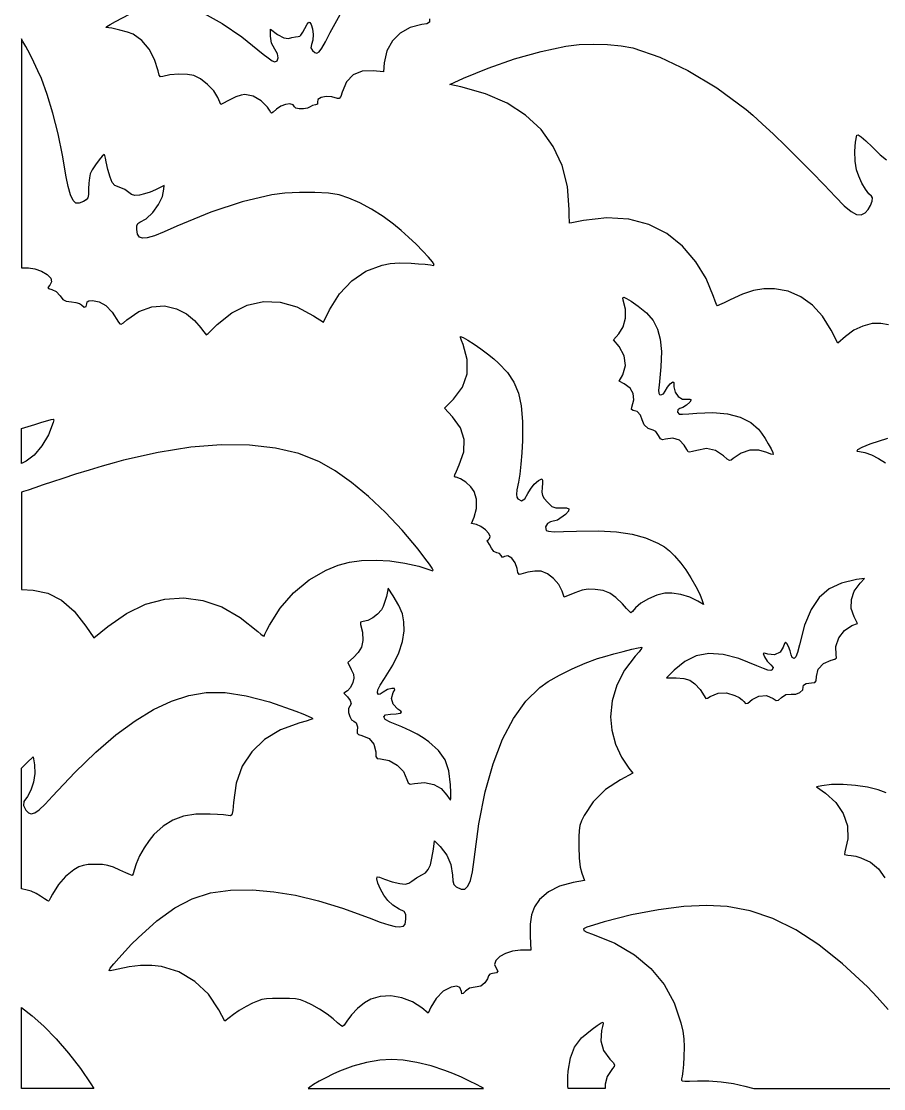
# Model space of a CAD drawing. Header units: millimetres. Extents: x -15 to 15, y -15 to 15.
# Drawn here: x -15 to -0.29, y -15 to 3.21 of the extents above; entities that cross this region are included whole.
import ezdxf

# ---------------------------------------------------------------- set-up
doc = ezdxf.new("R2010")
doc.units = ezdxf.units.MM
doc.layers.add('Векторный слой 1', color=7, linetype='Continuous', lineweight=30)

msp = doc.modelspace()

# ---------------------------------------------------------------- linework, layer by layer
at = {"layer": 'Векторный слой 1', "color": 18, "lineweight": 30, "true_color": 0x000000, "extrusion": (0, 0, -1)}
for points in [[(13.56, 3.106), (13.544, 3.121), (13.485, 3.158), (13.396, 3.209), (13.396, 3.209), (13.153, 3.33)], [(11.882, 3.342), (11.574, 3.174), (11.238, 2.944), (10.874, 2.652), (10.874, 2.652), (10.79, 2.586), (10.72, 2.538), (10.678, 2.52), (10.678, 2.52), (10.633, 2.539), (10.617, 2.589), (10.631, 2.658), (10.675, 2.735), (10.675, 2.735), (10.732, 2.839), (10.75, 2.955), (10.75, 2.955), (10.75, 3.077), (10.75, 3.077), (10.628, 2.988), (10.628, 2.988), (10.52, 2.926), (10.445, 2.92), (10.445, 2.92), (10.385, 2.936), (10.325, 2.947), (10.325, 2.947), (10.279, 2.953), (10.249, 2.957), (10.249, 2.957), (10.23, 2.976), (10.199, 3.024), (10.162, 3.09), (10.162, 3.09), (10.122, 3.163), (10.097, 3.195), (10.078, 3.19), (10.056, 3.156), (10.056, 3.156), (10.03, 3.08), (10.02, 2.983), (10.025, 2.887), (10.047, 2.813), (10.047, 2.813), (10.06, 2.76), (10.03, 2.712), (10.03, 2.712), (9.991, 2.678), (9.956, 2.669), (9.919, 2.692), (9.874, 2.754), (9.813, 2.861), (9.73, 3.022), (9.73, 3.022), (9.533, 3.377)], [(8.034, 3.252), (8.038, 3.196), (8.08, 3.17), (8.17, 3.155), (8.17, 3.155), (8.369, 3.106), (8.537, 3.011), (8.67, 2.876), (8.762, 2.705), (8.808, 2.505), (8.808, 2.505), (8.824, 2.35), (8.824, 2.35), (8.995, 2.366), (8.995, 2.366), (9.188, 2.358), (9.341, 2.295), (9.454, 2.176), (9.527, 2.003), (9.527, 2.003), (9.552, 1.928), (9.577, 1.894), (9.607, 1.894), (9.607, 1.894), (9.704, 1.921), (9.802, 1.926), (9.886, 1.91), (9.94, 1.877), (9.948, 1.829), (9.948, 1.829), (9.95, 1.799), (9.984, 1.788), (9.984, 1.788), (10.031, 1.777), (10.072, 1.751), (10.072, 1.751), (10.118, 1.728), (10.187, 1.717), (10.259, 1.716), (10.317, 1.727), (10.34, 1.749), (10.34, 1.749), (10.362, 1.787), (10.418, 1.801), (10.494, 1.792), (10.575, 1.761), (10.648, 1.711), (10.648, 1.711), (10.703, 1.662), (10.73, 1.642), (10.73, 1.642), (10.742, 1.656), (10.767, 1.692), (10.801, 1.743), (10.801, 1.743), (10.906, 1.852), (11.046, 1.932), (11.185, 1.963), (11.185, 1.963), (11.251, 1.952), (11.34, 1.921), (11.433, 1.879), (11.433, 1.879), (11.594, 1.794), (11.594, 1.794), (11.646, 1.91), (11.646, 1.91), (11.717, 2.022), (11.823, 2.134), (11.944, 2.229), (12.059, 2.287), (12.059, 2.287), (12.166, 2.305), (12.313, 2.307), (12.464, 2.296), (12.585, 2.271), (12.585, 2.271), (12.626, 2.266), (12.65, 2.292), (12.668, 2.364), (12.668, 2.364), (12.726, 2.561), (12.821, 2.738), (12.946, 2.884), (13.095, 2.989), (13.095, 2.989), (13.188, 3.024), (13.322, 3.062), (13.459, 3.093), (13.56, 3.106)], [(5.646, -0.234), (5.649, -0.202), (5.652, -0.119), (5.653, -0.002), (5.653, -0.002), (5.684, 0.392), (5.776, 0.751), (5.926, 1.075), (6.134, 1.362), (6.397, 1.609), (6.714, 1.814), (7.083, 1.976), (7.502, 2.092), (7.502, 2.092), (7.689, 2.132), (7.689, 2.132), (7.455, 2.24), (7.455, 2.24), (7.037, 2.414), (6.586, 2.57), (6.134, 2.697), (5.712, 2.786), (5.712, 2.786), (5.486, 2.813), (5.242, 2.823), (4.997, 2.816), (4.767, 2.794), (4.569, 2.756), (4.569, 2.756), (4.107, 2.601), (3.628, 2.373), (3.136, 2.075), (2.635, 1.708), (2.635, 1.708), (2.518, 1.609), (2.359, 1.464), (2.169, 1.284), (1.958, 1.079), (1.736, 0.86), (1.514, 0.637), (1.302, 0.419), (1.112, 0.218), (1.112, 0.218), (0.961, 0.063), (0.843, -0.037), (0.75, -0.087), (0.673, -0.091), (0.603, -0.055), (0.603, -0.055), (0.554, -0.002), (0.512, 0.069), (0.485, 0.141), (0.476, 0.199), (0.494, 0.229), (0.494, 0.229), (0.542, 0.267), (0.6, 0.346), (0.66, 0.45), (0.712, 0.566), (0.75, 0.679), (0.75, 0.679), (0.774, 0.827), (0.781, 0.993), (0.771, 1.15), (0.744, 1.27), (0.744, 1.27), (0.722, 1.271), (0.671, 1.237), (0.593, 1.169), (0.487, 1.067), (0.487, 1.067), (0.349, 0.935), (0.241, 0.85)], [(0.206, -1.969), (0.339, -1.946), (0.339, -1.946), (0.487, -1.948), (0.644, -1.988), (0.799, -2.061), (0.942, -2.165), (0.942, -2.165), (1.071, -2.278), (1.071, -2.278), (1.185, -2.057), (1.185, -2.057), (1.332, -1.821), (1.504, -1.63), (1.7, -1.488), (1.917, -1.395), (2.153, -1.353), (2.153, -1.353), (2.332, -1.354), (2.508, -1.384), (2.695, -1.445), (2.905, -1.54), (2.905, -1.54), (3.008, -1.591), (3.087, -1.627), (3.124, -1.642), (3.124, -1.642), (3.141, -1.621), (3.165, -1.566), (3.193, -1.487), (3.193, -1.487), (3.318, -1.177), (3.492, -0.893), (3.721, -0.625), (3.721, -0.625), (3.988, -0.408), (4.294, -0.255), (4.636, -0.167), (5.009, -0.145), (5.409, -0.19), (5.409, -0.19), (5.525, -0.212), (5.611, -0.228), (5.646, -0.234)], [(4.41, -3.588), (4.437, -3.507), (4.493, -3.449), (4.563, -3.427), (4.563, -3.427), (4.589, -3.414), (4.583, -3.375), (4.583, -3.375), (4.549, -3.25), (4.56, -3.139), (4.615, -3.047), (4.713, -2.974), (4.713, -2.974), (4.798, -2.93), (4.798, -2.93), (4.74, -2.819), (4.74, -2.819), (4.693, -2.659), (4.715, -2.496), (4.802, -2.34), (4.802, -2.34), (4.896, -2.224), (4.896, -2.224), (4.807, -2.123), (4.807, -2.123), (4.732, -2), (4.693, -1.854), (4.692, -1.698), (4.731, -1.545), (4.731, -1.545), (4.739, -1.507), (4.722, -1.498), (4.675, -1.517), (4.595, -1.566), (4.479, -1.647), (4.479, -1.647), (4.333, -1.766), (4.223, -1.894), (4.146, -2.04), (4.099, -2.214), (4.081, -2.425), (4.088, -2.683), (4.119, -2.998), (4.119, -2.998), (4.127, -3.084), (4.126, -3.134), (4.114, -3.157), (4.089, -3.163), (4.089, -3.163), (4.047, -3.144), (4.015, -3.097), (4.015, -3.097), (3.979, -3.034), (3.928, -2.975), (3.928, -2.975), (3.885, -2.94), (3.868, -2.953), (3.866, -3.024), (3.866, -3.024), (3.846, -3.116), (3.794, -3.189), (3.721, -3.234), (3.64, -3.237), (3.64, -3.237), (3.593, -3.234), (3.573, -3.248), (3.573, -3.248), (3.597, -3.287), (3.652, -3.337), (3.716, -3.379), (3.768, -3.397), (3.768, -3.397), (3.801, -3.418), (3.805, -3.46), (3.776, -3.491), (3.776, -3.491), (3.723, -3.493), (3.615, -3.487), (3.475, -3.475), (3.475, -3.475), (3.204, -3.465), (2.955, -3.489), (2.736, -3.545), (2.556, -3.632), (2.423, -3.746), (2.423, -3.746), (2.37, -3.817), (2.312, -3.905), (2.256, -3.997), (2.21, -4.082), (2.181, -4.147), (2.176, -4.178), (2.176, -4.178), (2.213, -4.175), (2.28, -4.146), (2.28, -4.146), (2.419, -4.105), (2.571, -4.109), (2.721, -4.158), (2.856, -4.248), (2.856, -4.248), (2.891, -4.276), (2.921, -4.281), (2.96, -4.258), (3.022, -4.203), (3.022, -4.203), (3.16, -4.11), (3.309, -4.08), (3.478, -4.11), (3.478, -4.11), (3.549, -4.131), (3.602, -4.14), (3.625, -4.136), (3.625, -4.136), (3.647, -4.094), (3.689, -4.021), (3.689, -4.021), (3.774, -3.938), (3.888, -3.902), (4.011, -3.918), (4.011, -3.918), (4.061, -3.93), (4.094, -3.911), (4.128, -3.854), (4.128, -3.854), (4.174, -3.79), (4.22, -3.763), (4.22, -3.763), (4.305, -3.737), (4.375, -3.672), (4.41, -3.588)], [(6.979, -5.777), (7.012, -5.713), (7.044, -5.673), (7.044, -5.673), (7.057, -5.651), (7.037, -5.634), (7.037, -5.634), (7.011, -5.612), (7.001, -5.581), (7.001, -5.581), (7.024, -5.526), (7.084, -5.463), (7.16, -5.407), (7.235, -5.375), (7.235, -5.375), (7.318, -5.356), (7.318, -5.356), (7.274, -5.25), (7.274, -5.25), (7.234, -5.099), (7.235, -4.945), (7.275, -4.812), (7.275, -4.812), (7.333, -4.734), (7.419, -4.655), (7.509, -4.594), (7.579, -4.569), (7.579, -4.569), (7.602, -4.568), (7.611, -4.557), (7.604, -4.525), (7.577, -4.463), (7.528, -4.359), (7.528, -4.359), (7.452, -4.134), (7.446, -3.923), (7.51, -3.724), (7.645, -3.535), (7.645, -3.535), (7.779, -3.389), (7.779, -3.389), (7.629, -3.238), (7.629, -3.238), (7.475, -3.034), (7.396, -2.806), (7.392, -2.561), (7.465, -2.306), (7.465, -2.306), (7.493, -2.236), (7.508, -2.186), (7.507, -2.167), (7.507, -2.167), (7.461, -2.184), (7.381, -2.23), (7.277, -2.298), (7.162, -2.378), (7.046, -2.464), (6.941, -2.547), (6.858, -2.62), (6.858, -2.62), (6.708, -2.781), (6.596, -2.947), (6.519, -3.133), (6.472, -3.351), (6.451, -3.615), (6.452, -3.939), (6.452, -3.939), (6.462, -4.15), (6.477, -4.347), (6.496, -4.518), (6.518, -4.651), (6.518, -4.651), (6.544, -4.781), (6.554, -4.861), (6.548, -4.907), (6.527, -4.938), (6.527, -4.938), (6.466, -4.968), (6.409, -4.937), (6.36, -4.848), (6.36, -4.848), (6.316, -4.769), (6.249, -4.688), (6.177, -4.624), (6.121, -4.598), (6.121, -4.598), (6.11, -4.618), (6.107, -4.67), (6.112, -4.742), (6.112, -4.742), (6.119, -4.825), (6.111, -4.881), (6.082, -4.931), (6.024, -4.994), (6.024, -4.994), (5.947, -5.066), (5.881, -5.093), (5.786, -5.092), (5.786, -5.092), (5.698, -5.091), (5.658, -5.109), (5.666, -5.146), (5.719, -5.205), (5.719, -5.205), (5.851, -5.298), (5.971, -5.331), (5.971, -5.331), (6.026, -5.357), (6.056, -5.416), (6.048, -5.478), (6.048, -5.478), (6.009, -5.491), (5.91, -5.497), (5.75, -5.496), (5.526, -5.49), (5.526, -5.49), (5.155, -5.484), (4.844, -5.5), (4.579, -5.539), (4.349, -5.602), (4.142, -5.693), (4.142, -5.693), (4.028, -5.757), (3.94, -5.823), (3.854, -5.908), (3.748, -6.034), (3.748, -6.034), (3.666, -6.146), (3.578, -6.285), (3.494, -6.431), (3.426, -6.566), (3.384, -6.671), (3.384, -6.671), (3.364, -6.737), (3.364, -6.737), (3.461, -6.681), (3.461, -6.681), (3.597, -6.617), (3.751, -6.57), (3.901, -6.544), (4.024, -6.544), (4.024, -6.544), (4.16, -6.58), (4.303, -6.642), (4.431, -6.718), (4.522, -6.797), (4.522, -6.797), (4.576, -6.857), (4.604, -6.88), (4.604, -6.88), (4.627, -6.859), (4.677, -6.805), (4.744, -6.731), (4.744, -6.731), (4.856, -6.619), (4.96, -6.546), (5.073, -6.503), (5.213, -6.481), (5.213, -6.481), (5.329, -6.478), (5.434, -6.495), (5.558, -6.539), (5.558, -6.539), (5.739, -6.612), (5.739, -6.612), (5.773, -6.51), (5.773, -6.51), (5.831, -6.399), (5.921, -6.295), (6.026, -6.214), (6.129, -6.173), (6.129, -6.173), (6.238, -6.168), (6.359, -6.186), (6.477, -6.222), (6.477, -6.222), (6.507, -6.225), (6.527, -6.195), (6.543, -6.125), (6.543, -6.125), (6.576, -6.027), (6.633, -5.95), (6.698, -5.91), (6.755, -5.92), (6.755, -5.92), (6.79, -5.935), (6.813, -5.905), (6.813, -5.905), (6.842, -5.872), (6.887, -5.858), (6.887, -5.858), (6.937, -5.836), (6.979, -5.777)], [(14.915, -4.293), (15, -4.336), (15, -4.336), (15, -3.734), (15, -3.734), (14.771, -3.667), (14.771, -3.667), (14.649, -3.631), (14.548, -3.601), (14.489, -3.583), (14.489, -3.583), (14.456, -3.576), (14.446, -3.591), (14.455, -3.635), (14.455, -3.635), (14.537, -3.842), (14.651, -4.034), (14.781, -4.192), (14.915, -4.293)], [(13.504, -12.984), (13.482, -12.947), (13.423, -12.872), (13.336, -12.772), (13.231, -12.657), (13.118, -12.537), (13.006, -12.424), (13.006, -12.424), (12.687, -12.136), (12.384, -11.917), (12.083, -11.76), (11.771, -11.66), (11.434, -11.612), (11.058, -11.61), (11.058, -11.61), (10.691, -11.641), (10.32, -11.701), (9.933, -11.794), (9.519, -11.922), (9.067, -12.087), (9.067, -12.087), (8.878, -12.158), (8.732, -12.206), (8.625, -12.232), (8.554, -12.238), (8.554, -12.238), (8.483, -12.226), (8.453, -12.192), (8.442, -12.11), (8.442, -12.11), (8.441, -12.026), (8.471, -11.979), (8.554, -11.936), (8.554, -11.936), (8.661, -11.871), (8.75, -11.792), (8.75, -11.792), (8.815, -11.701), (8.873, -11.595), (8.916, -11.494), (8.933, -11.418), (8.933, -11.418), (8.927, -11.388), (8.891, -11.39), (8.805, -11.426), (8.805, -11.426), (8.674, -11.471), (8.54, -11.501), (8.54, -11.501), (8.45, -11.509), (8.39, -11.496), (8.339, -11.459), (8.339, -11.459), (8.261, -11.402), (8.166, -11.352), (8.166, -11.352), (8.104, -11.317), (8.058, -11.263), (8.022, -11.184), (7.995, -11.07), (7.971, -10.913), (7.971, -10.913), (7.953, -10.769), (7.953, -10.769), (7.853, -10.869), (7.853, -10.869), (7.74, -11.014), (7.67, -11.178), (7.646, -11.356), (7.646, -11.356), (7.64, -11.454), (7.62, -11.514), (7.58, -11.554), (7.58, -11.554), (7.499, -11.596), (7.433, -11.595), (7.38, -11.548), (7.338, -11.451), (7.304, -11.301), (7.276, -11.093), (7.276, -11.093), (7.193, -10.484), (7.085, -9.938), (6.951, -9.457), (6.791, -9.038), (6.606, -8.683), (6.394, -8.39), (6.157, -8.158), (6.157, -8.158), (6.01, -8.056), (5.819, -7.947), (5.603, -7.838), (5.38, -7.741), (5.17, -7.663), (5.17, -7.663), (5.043, -7.625), (4.891, -7.582), (4.732, -7.54), (4.587, -7.504), (4.474, -7.479), (4.413, -7.469), (4.413, -7.469), (4.419, -7.49), (4.46, -7.545), (4.526, -7.623), (4.526, -7.623), (4.709, -7.862), (4.842, -8.117), (4.923, -8.382), (4.95, -8.654), (4.95, -8.654), (4.927, -8.883), (4.861, -9.12), (4.762, -9.344), (4.636, -9.532), (4.636, -9.532), (4.565, -9.617), (4.565, -9.617), (4.778, -9.729), (4.778, -9.729), (5.033, -9.897), (5.245, -10.105), (5.398, -10.339), (5.398, -10.339), (5.442, -10.433), (5.47, -10.51), (5.484, -10.594), (5.489, -10.705), (5.489, -10.867), (5.489, -10.867), (5.483, -11.07), (5.467, -11.221), (5.44, -11.326), (5.44, -11.326), (5.394, -11.448), (5.394, -11.448), (5.586, -11.481), (5.586, -11.481), (5.816, -11.543), (6.008, -11.642), (6.159, -11.775), (6.159, -11.775), (6.244, -11.897), (6.297, -12.033), (6.322, -12.196), (6.322, -12.397), (6.322, -12.397), (6.309, -12.639), (6.309, -12.639), (6.486, -12.64), (6.486, -12.64), (6.621, -12.654), (6.742, -12.692), (6.839, -12.747), (6.904, -12.811), (6.928, -12.879), (6.9, -12.945), (6.9, -12.945), (6.871, -12.995), (6.891, -13.025), (6.962, -13.035), (6.962, -13.035), (7.01, -13.047), (7.03, -13.075), (7.03, -13.075), (7.048, -13.126), (7.091, -13.192), (7.091, -13.192), (7.162, -13.253), (7.26, -13.269), (7.26, -13.269), (7.356, -13.285), (7.425, -13.335), (7.425, -13.335), (7.465, -13.378), (7.483, -13.38), (7.493, -13.343), (7.493, -13.343), (7.519, -13.273), (7.571, -13.251), (7.668, -13.268), (7.668, -13.268), (7.801, -13.337), (7.925, -13.459), (8.016, -13.612), (8.016, -13.612), (8.057, -13.71), (8.057, -13.71), (8.168, -13.621), (8.168, -13.621), (8.328, -13.519), (8.509, -13.452), (8.696, -13.419), (8.876, -13.425), (9.037, -13.471), (9.037, -13.471), (9.146, -13.537), (9.263, -13.633), (9.369, -13.743), (9.449, -13.851), (9.449, -13.851), (9.492, -13.916), (9.519, -13.942), (9.519, -13.942), (9.547, -13.923), (9.605, -13.875), (9.681, -13.808), (9.681, -13.808), (9.785, -13.727), (9.916, -13.641), (10.046, -13.568), (10.046, -13.568), (10.153, -13.517), (10.237, -13.485), (10.32, -13.468), (10.424, -13.461), (10.573, -13.46), (10.573, -13.46), (10.715, -13.461), (10.818, -13.467), (10.899, -13.481), (10.973, -13.505), (11.057, -13.542), (11.057, -13.542), (11.165, -13.598), (11.282, -13.668), (11.381, -13.736), (11.381, -13.736), (11.529, -13.848), (11.529, -13.848), (11.629, -13.654), (11.629, -13.654), (11.808, -13.388), (12.039, -13.17), (12.311, -13.009), (12.611, -12.915), (12.611, -12.915), (12.776, -12.898), (12.965, -12.9), (13.163, -12.921), (13.35, -12.96), (13.35, -12.96), (13.427, -12.978), (13.483, -12.987), (13.504, -12.984)], [(14.899, -11.612), (15, -11.593), (15, -11.593), (15, -9.531), (15, -9.531), (14.898, -9.434), (14.898, -9.434), (14.797, -9.337), (14.797, -9.337), (14.777, -9.476), (14.777, -9.476), (14.771, -9.621), (14.792, -9.772), (14.836, -9.91), (14.897, -10.015), (14.897, -10.015), (14.955, -10.099), (14.962, -10.168), (14.923, -10.246), (14.923, -10.246), (14.879, -10.294), (14.83, -10.312), (14.771, -10.296), (14.695, -10.242), (14.595, -10.148), (14.467, -10.01), (14.467, -10.01), (14.088, -9.608), (13.729, -9.261), (13.386, -8.966), (13.058, -8.723), (12.743, -8.531), (12.439, -8.387), (12.144, -8.29), (12.144, -8.29), (11.847, -8.242), (11.523, -8.243), (11.165, -8.296), (10.765, -8.401), (10.316, -8.559), (10.316, -8.559), (10.2, -8.605), (10.106, -8.645), (10.045, -8.674), (10.026, -8.689), (10.026, -8.689), (10.062, -8.703), (10.142, -8.728), (10.25, -8.76), (10.25, -8.76), (10.578, -8.88), (10.851, -9.044), (11.069, -9.251), (11.231, -9.5), (11.335, -9.79), (11.383, -10.12), (11.383, -10.12), (11.393, -10.255), (11.409, -10.327), (11.431, -10.343), (11.431, -10.343), (11.47, -10.338), (11.549, -10.331), (11.655, -10.324), (11.779, -10.318), (11.779, -10.318), (12.024, -10.319), (12.232, -10.351), (12.413, -10.417), (12.579, -10.521), (12.739, -10.666), (12.739, -10.666), (12.82, -10.765), (12.905, -10.892), (12.982, -11.03), (13.043, -11.162), (13.078, -11.27), (13.078, -11.27), (13.095, -11.337), (13.107, -11.365), (13.107, -11.365), (13.139, -11.352), (13.215, -11.318), (13.317, -11.27), (13.317, -11.27), (13.429, -11.221), (13.522, -11.192), (13.618, -11.178), (13.739, -11.175), (13.739, -11.175), (13.861, -11.178), (13.947, -11.19), (14.02, -11.218), (14.105, -11.269), (14.105, -11.269), (14.249, -11.38), (14.366, -11.514), (14.467, -11.681), (14.467, -11.681), (14.5, -11.743), (14.525, -11.787), (14.537, -11.804), (14.537, -11.804), (14.558, -11.792), (14.606, -11.761), (14.672, -11.717), (14.672, -11.717), (14.75, -11.671), (14.831, -11.633), (14.899, -11.612)], [(15, -15), (15, -13.617), (15, -13.617), (14.818, -13.758), (14.818, -13.758), (14.619, -13.932), (14.407, -14.148), (14.195, -14.393), (13.992, -14.654), (13.812, -14.917), (13.812, -14.917), (13.761, -15), (13.761, -15), (15, -15)], [(5.673, -15), (5.678, -14.958), (5.679, -14.882), (5.677, -14.791), (5.671, -14.701), (5.671, -14.701), (5.633, -14.473), (5.56, -14.291), (5.441, -14.134), (5.264, -13.983), (5.264, -13.983), (5.174, -13.92), (5.107, -13.877), (5.077, -13.865), (5.077, -13.865), (5.076, -13.889), (5.085, -13.941), (5.101, -14.01), (5.101, -14.01), (5.116, -14.183), (5.068, -14.347), (4.961, -14.495), (4.961, -14.495), (4.904, -14.554), (4.88, -14.591), (4.885, -14.62), (4.916, -14.658), (4.916, -14.658), (5.007, -14.791), (5.038, -14.922), (5.038, -14.922), (5.038, -15), (5.038, -15), (5.673, -15)]]:
    msp.add_lwpolyline(points, dxfattribs=at)
at = {"layer": 'Векторный слой 1', "color": 18, "lineweight": 30, "true_color": 0x000000}
for points in [[(-14.879, -0.995), (-14.768, -1.011), (-14.654, -1.052), (-14.558, -1.109), (-14.498, -1.174), (-14.498, -1.174), (-14.483, -1.233), (-14.516, -1.29), (-14.516, -1.29), (-14.547, -1.33), (-14.538, -1.349), (-14.482, -1.364), (-14.482, -1.364), (-14.404, -1.402), (-14.338, -1.474), (-14.338, -1.474), (-14.291, -1.534), (-14.234, -1.563), (-14.143, -1.575), (-14.143, -1.575), (-14.069, -1.586), (-14.008, -1.604), (-13.971, -1.627), (-13.971, -1.627), (-13.927, -1.664), (-13.896, -1.658), (-13.885, -1.61), (-13.885, -1.61), (-13.877, -1.574), (-13.847, -1.557), (-13.786, -1.552), (-13.786, -1.552), (-13.671, -1.573), (-13.561, -1.639), (-13.452, -1.754), (-13.34, -1.921), (-13.34, -1.921), (-13.319, -1.949), (-13.296, -1.954), (-13.26, -1.932), (-13.2, -1.881), (-13.2, -1.881), (-12.995, -1.741), (-12.775, -1.66), (-12.556, -1.643), (-12.352, -1.693), (-12.352, -1.693), (-12.185, -1.783), (-12.046, -1.892), (-11.936, -2.021), (-11.936, -2.021), (-11.894, -2.08), (-11.861, -2.122), (-11.845, -2.138), (-11.845, -2.138), (-11.815, -2.114), (-11.748, -2.051), (-11.657, -1.963), (-11.657, -1.963), (-11.409, -1.763), (-11.145, -1.632), (-10.87, -1.572), (-10.587, -1.582), (-10.3, -1.663), (-10.013, -1.815), (-10.013, -1.815), (-9.847, -1.925), (-9.847, -1.925), (-9.741, -1.71), (-9.741, -1.71), (-9.573, -1.439), (-9.364, -1.219), (-9.12, -1.054), (-8.846, -0.949), (-8.846, -0.949), (-8.705, -0.921), (-8.549, -0.911), (-8.348, -0.917), (-8.348, -0.917), (-8.223, -0.925), (-8.109, -0.934), (-8.02, -0.944), (-7.967, -0.953), (-7.967, -0.953), (-7.956, -0.941), (-7.988, -0.891), (-8.056, -0.811), (-8.151, -0.709), (-8.266, -0.594), (-8.393, -0.474), (-8.522, -0.357), (-8.648, -0.252), (-8.648, -0.252), (-8.827, -0.119), (-9.024, 0.004), (-9.224, 0.112), (-9.414, 0.195), (-9.58, 0.248), (-9.58, 0.248), (-9.762, 0.276), (-9.995, 0.29), (-10.252, 0.29), (-10.506, 0.276), (-10.729, 0.249), (-10.729, 0.249), (-11.23, 0.133), (-11.769, -0.044), (-12.347, -0.285), (-12.347, -0.285), (-12.565, -0.382), (-12.73, -0.448), (-12.851, -0.484), (-12.934, -0.491), (-12.987, -0.47), (-13.016, -0.42), (-13.029, -0.343), (-13.029, -0.343), (-13.03, -0.277), (-13.014, -0.239), (-12.976, -0.219), (-12.976, -0.219), (-12.869, -0.157), (-12.759, -0.049), (-12.662, 0.084), (-12.593, 0.223), (-12.567, 0.345), (-12.567, 0.345), (-12.566, 0.412), (-12.566, 0.412), (-12.713, 0.338), (-12.713, 0.338), (-12.804, 0.298), (-12.901, 0.265), (-12.984, 0.246), (-12.984, 0.246), (-13.066, 0.24), (-13.12, 0.253), (-13.164, 0.291), (-13.164, 0.291), (-13.236, 0.343), (-13.331, 0.382), (-13.331, 0.382), (-13.405, 0.41), (-13.45, 0.459), (-13.486, 0.551), (-13.486, 0.551), (-13.524, 0.685), (-13.551, 0.814), (-13.551, 0.814), (-13.563, 0.876), (-13.576, 0.921), (-13.588, 0.937), (-13.588, 0.937), (-13.621, 0.911), (-13.675, 0.845), (-13.735, 0.76), (-13.79, 0.674), (-13.824, 0.606), (-13.824, 0.606), (-13.84, 0.541), (-13.851, 0.45), (-13.855, 0.351), (-13.855, 0.351), (-13.857, 0.255), (-13.868, 0.197), (-13.894, 0.162), (-13.941, 0.134), (-13.941, 0.134), (-14.015, 0.107), (-14.072, 0.106), (-14.072, 0.106), (-14.117, 0.153), (-14.163, 0.252), (-14.203, 0.391), (-14.234, 0.557), (-14.234, 0.557), (-14.296, 0.927), (-14.372, 1.293), (-14.46, 1.643), (-14.557, 1.962), (-14.658, 2.236), (-14.658, 2.236), (-14.716, 2.367), (-14.785, 2.511), (-14.858, 2.654), (-14.924, 2.779), (-14.974, 2.869), (-15, 2.91), (-15, 2.91), (-15, -0.995), (-15, -0.995), (-14.879, -0.995)], [(-0.223, -3.905), (-0.527, -4.006), (-0.527, -4.006), (-0.663, -4.062), (-0.735, -4.1), (-0.748, -4.123), (-0.701, -4.131), (-0.701, -4.131), (-0.61, -4.147), (-0.497, -4.188), (-0.374, -4.249), (-0.255, -4.324)], [(-14.8, -6.495), (-14.548, -6.547), (-14.314, -6.666), (-14.097, -6.852), (-13.897, -7.107), (-13.897, -7.107), (-13.765, -7.306), (-13.765, -7.306), (-13.526, -7.113), (-13.526, -7.113), (-13.206, -6.891), (-12.881, -6.735), (-12.553, -6.647), (-12.226, -6.625), (-11.901, -6.67), (-11.58, -6.781), (-11.267, -6.959), (-10.963, -7.203), (-10.963, -7.203), (-10.914, -7.245), (-10.877, -7.272), (-10.86, -7.278), (-10.86, -7.278), (-10.845, -7.248), (-10.81, -7.18), (-10.765, -7.091), (-10.765, -7.091), (-10.586, -6.801), (-10.358, -6.54), (-10.091, -6.32), (-9.798, -6.151), (-9.798, -6.151), (-9.594, -6.068), (-9.401, -6.015), (-9.195, -5.988), (-8.949, -5.983), (-8.949, -5.983), (-8.711, -5.997), (-8.46, -6.034), (-8.22, -6.087), (-8.015, -6.154), (-8.015, -6.154), (-7.983, -6.163), (-7.973, -6.154), (-7.989, -6.118), (-8.035, -6.052), (-8.114, -5.947), (-8.231, -5.797), (-8.231, -5.797), (-8.502, -5.474), (-8.786, -5.172), (-9.076, -4.899), (-9.365, -4.659), (-9.647, -4.46), (-9.915, -4.307), (-9.915, -4.307), (-10.268, -4.166), (-10.666, -4.071), (-11.107, -4.021), (-11.589, -4.017), (-12.109, -4.058), (-12.665, -4.144), (-13.255, -4.276), (-13.255, -4.276), (-13.416, -4.32), (-13.619, -4.378), (-13.844, -4.446), (-14.075, -4.518), (-14.295, -4.59), (-14.295, -4.59), (-14.466, -4.646), (-14.627, -4.7), (-14.77, -4.748), (-14.885, -4.787), (-14.965, -4.813), (-15, -4.824), (-15, -4.824), (-15, -6.481), (-15, -6.481), (-14.8, -6.495)], [(-3.829, -7.992), (-3.699, -8), (-3.597, -8.03), (-3.508, -8.091), (-3.421, -8.192), (-3.321, -8.343), (-3.321, -8.343), (-3.296, -8.337), (-3.246, -8.309), (-3.246, -8.309), (-3.112, -8.251), (-2.971, -8.245), (-2.825, -8.29), (-2.825, -8.29), (-2.755, -8.329), (-2.701, -8.366), (-2.674, -8.396), (-2.674, -8.396), (-2.647, -8.431), (-2.603, -8.421), (-2.531, -8.363), (-2.531, -8.363), (-2.417, -8.301), (-2.288, -8.294), (-2.171, -8.344), (-2.171, -8.344), (-2.12, -8.378), (-2.084, -8.374), (-2.033, -8.328), (-2.033, -8.328), (-1.958, -8.277), (-1.867, -8.271), (-1.867, -8.271), (-1.789, -8.267), (-1.718, -8.239), (-1.67, -8.198), (-1.661, -8.152), (-1.661, -8.152), (-1.655, -8.114), (-1.608, -8.088), (-1.522, -8.078), (-1.522, -8.078), (-1.464, -8.07), (-1.439, -8.04), (-1.435, -7.967), (-1.435, -7.967), (-1.403, -7.842), (-1.315, -7.745), (-1.185, -7.691), (-1.185, -7.691), (-1.119, -7.674), (-1.095, -7.648), (-1.101, -7.599), (-1.101, -7.599), (-1.104, -7.455), (-1.053, -7.31), (-0.959, -7.185), (-0.831, -7.1), (-0.831, -7.1), (-0.737, -7.061), (-0.737, -7.061), (-0.793, -6.951), (-0.793, -6.951), (-0.841, -6.805), (-0.839, -6.656), (-0.789, -6.512), (-0.691, -6.376), (-0.691, -6.376), (-0.614, -6.294), (-0.614, -6.294), (-0.753, -6.314), (-0.753, -6.314), (-1.009, -6.373), (-1.219, -6.473), (-1.39, -6.621), (-1.527, -6.825), (-1.637, -7.09), (-1.726, -7.425), (-1.726, -7.425), (-1.758, -7.556), (-1.789, -7.634), (-1.817, -7.66), (-1.817, -7.66), (-1.849, -7.642), (-1.868, -7.601), (-1.868, -7.601), (-1.886, -7.528), (-1.911, -7.457), (-1.939, -7.403), (-1.962, -7.381), (-1.962, -7.381), (-1.982, -7.406), (-2.001, -7.465), (-2.001, -7.465), (-2.053, -7.554), (-2.15, -7.6), (-2.264, -7.588), (-2.264, -7.588), (-2.32, -7.572), (-2.343, -7.574), (-2.343, -7.574), (-2.322, -7.633), (-2.273, -7.707), (-2.215, -7.768), (-2.215, -7.768), (-2.173, -7.815), (-2.188, -7.853), (-2.188, -7.853), (-2.216, -7.866), (-2.263, -7.86), (-2.339, -7.834), (-2.452, -7.784), (-2.452, -7.784), (-2.758, -7.66), (-3.029, -7.59), (-3.27, -7.575), (-3.486, -7.615), (-3.682, -7.711), (-3.863, -7.861), (-3.863, -7.861), (-3.991, -7.992), (-3.991, -7.992), (-3.829, -7.992)], [(-8.87, -9.373), (-8.723, -9.402), (-8.587, -9.479), (-8.481, -9.591), (-8.421, -9.725), (-8.421, -9.725), (-8.403, -9.785), (-8.369, -9.803), (-8.294, -9.793), (-8.294, -9.793), (-8.12, -9.779), (-7.965, -9.809), (-7.837, -9.88), (-7.742, -9.991), (-7.742, -9.991), (-7.702, -10.051), (-7.679, -10.076), (-7.679, -10.076), (-7.675, -10.041), (-7.675, -9.948), (-7.68, -9.818), (-7.68, -9.818), (-7.707, -9.578), (-7.771, -9.389), (-7.882, -9.23), (-8.048, -9.083), (-8.048, -9.083), (-8.147, -9.013), (-8.246, -8.952), (-8.362, -8.893), (-8.51, -8.827), (-8.707, -8.747), (-8.707, -8.747), (-8.791, -8.7), (-8.818, -8.657), (-8.788, -8.624), (-8.702, -8.612), (-8.702, -8.612), (-8.607, -8.606), (-8.539, -8.593), (-8.539, -8.593), (-8.516, -8.578), (-8.528, -8.557), (-8.577, -8.523), (-8.577, -8.523), (-8.659, -8.442), (-8.687, -8.343), (-8.656, -8.242), (-8.656, -8.242), (-8.628, -8.194), (-8.635, -8.175), (-8.68, -8.172), (-8.68, -8.172), (-8.752, -8.19), (-8.828, -8.233), (-8.828, -8.233), (-8.879, -8.27), (-8.906, -8.274), (-8.923, -8.246), (-8.923, -8.246), (-8.917, -8.197), (-8.877, -8.114), (-8.807, -8.002), (-8.807, -8.002), (-8.664, -7.774), (-8.561, -7.565), (-8.497, -7.371), (-8.47, -7.187), (-8.47, -7.187), (-8.472, -7.035), (-8.498, -6.9), (-8.557, -6.759), (-8.656, -6.59), (-8.656, -6.59), (-8.739, -6.459), (-8.739, -6.459), (-8.772, -6.605), (-8.772, -6.605), (-8.796, -6.69), (-8.827, -6.771), (-8.858, -6.832), (-8.858, -6.832), (-8.921, -6.904), (-9.004, -6.967), (-9.091, -7.013), (-9.168, -7.03), (-9.168, -7.03), (-9.215, -7.04), (-9.212, -7.081), (-9.212, -7.081), (-9.181, -7.209), (-9.176, -7.353), (-9.197, -7.469), (-9.197, -7.469), (-9.252, -7.557), (-9.333, -7.644), (-9.333, -7.644), (-9.432, -7.731), (-9.432, -7.731), (-9.371, -7.848), (-9.371, -7.848), (-9.334, -7.931), (-9.326, -7.994), (-9.344, -8.069), (-9.344, -8.069), (-9.385, -8.154), (-9.437, -8.213), (-9.437, -8.213), (-9.496, -8.255), (-9.496, -8.255), (-9.435, -8.316), (-9.435, -8.316), (-9.388, -8.38), (-9.374, -8.437), (-9.397, -8.476), (-9.397, -8.476), (-9.418, -8.516), (-9.416, -8.58), (-9.397, -8.65), (-9.366, -8.706), (-9.328, -8.729), (-9.328, -8.729), (-9.286, -8.757), (-9.264, -8.824), (-9.27, -8.901), (-9.27, -8.901), (-9.273, -8.937), (-9.248, -8.959), (-9.189, -8.975), (-9.189, -8.975), (-9.065, -9.027), (-8.984, -9.124), (-8.955, -9.255), (-8.955, -9.255), (-8.951, -9.335), (-8.928, -9.367), (-8.87, -9.373)], [(-0.243, -9.955), (-0.383, -9.901), (-0.565, -9.858), (-0.769, -9.827), (-0.979, -9.811), (-1.176, -9.812), (-1.343, -9.831), (-1.343, -9.831), (-1.434, -9.849), (-1.434, -9.849), (-1.281, -9.956), (-1.281, -9.956), (-1.102, -10.117), (-0.977, -10.306), (-0.908, -10.517), (-0.899, -10.738), (-0.953, -10.962), (-0.953, -10.962), (-0.954, -11.003), (-0.901, -11.014), (-0.901, -11.014), (-0.844, -11.02), (-0.763, -11.036), (-0.676, -11.06), (-0.676, -11.06), (-0.514, -11.135), (-0.377, -11.252), (-0.269, -11.402)], [(-0.21, -13.651), (-0.399, -13.439), (-0.566, -13.265), (-0.566, -13.265), (-0.989, -12.871), (-1.394, -12.547), (-1.789, -12.29), (-2.178, -12.097), (-2.567, -11.966), (-2.961, -11.892), (-2.961, -11.892), (-3.304, -11.875), (-3.698, -11.894), (-4.131, -11.949), (-4.589, -12.036), (-5.058, -12.156), (-5.058, -12.156), (-5.239, -12.208), (-5.354, -12.247), (-5.408, -12.276), (-5.406, -12.302), (-5.353, -12.33), (-5.255, -12.364), (-5.255, -12.364), (-4.874, -12.519), (-4.542, -12.715), (-4.261, -12.951), (-4.034, -13.225), (-3.861, -13.534), (-3.746, -13.876), (-3.746, -13.876), (-3.715, -14.02), (-3.699, -14.148), (-3.694, -14.286), (-3.699, -14.458), (-3.699, -14.458), (-3.706, -14.587), (-3.715, -14.701), (-3.725, -14.786), (-3.735, -14.832)], [(-10.106, -15), (-7.118, -15), (-7.118, -15), (-7.149, -14.976), (-7.232, -14.93), (-7.352, -14.87), (-7.492, -14.804), (-7.638, -14.741), (-7.773, -14.688), (-7.773, -14.688), (-8.01, -14.612), (-8.254, -14.553), (-8.486, -14.514), (-8.685, -14.5), (-8.685, -14.5), (-8.885, -14.514), (-9.109, -14.555), (-9.344, -14.619), (-9.574, -14.702), (-9.574, -14.702), (-9.687, -14.753), (-9.806, -14.813), (-9.919, -14.875), (-10.015, -14.931), (-10.081, -14.975), (-10.106, -15)], [(-3.735, -14.832), (-3.74, -14.855), (-3.726, -14.869), (-3.683, -14.875), (-3.599, -14.873), (-3.467, -14.865), (-3.467, -14.865), (-3.273, -14.864), (-3.06, -14.882), (-2.848, -14.914), (-2.656, -14.955), (-2.506, -15), (-2.506, -15), (0.833, -15)]]:
    msp.add_lwpolyline(points, dxfattribs=at)

doc.saveas('drawing.dxf')
